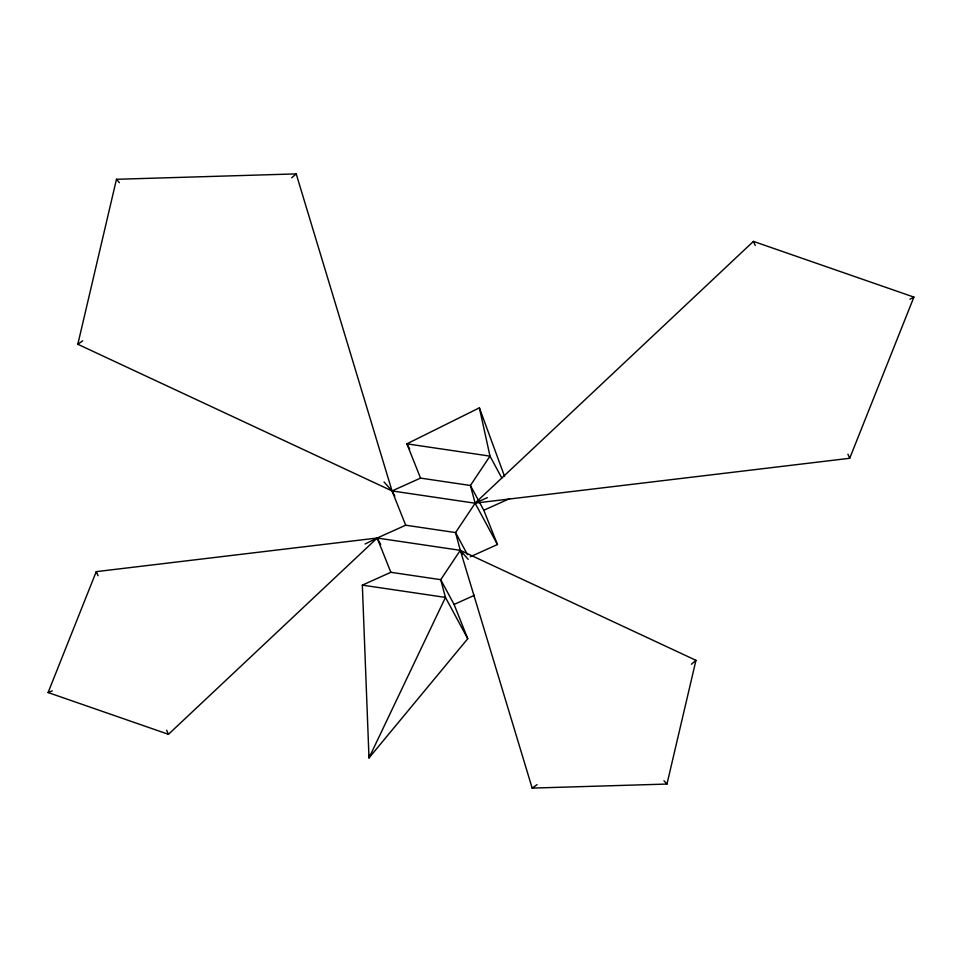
<?xml version="1.0" encoding="UTF-8"?>
<svg xmlns="http://www.w3.org/2000/svg" width="962" height="962" viewBox="0 0 962 962"><rect width="100%" height="100%" fill="white"/><g stroke="black" fill="none" stroke-linecap="round" stroke-linejoin="round"><path stroke-width="1.44" d="M369.348 755.002L368.999 757.948L467.748 638.72L454.088 604.449L440.716 579.677L390.849 572.294L362.337 585.124L368.999 757.948L445.454 597.414L440.716 579.677L460.293 550.324L455.555 532.575L475.144 503.222L470.406 485.485L489.995 456.132L479.389 407.84L406.878 443.843L420.538 478.102L470.406 485.485L483.79 510.257L497.45 544.528L470.298 556.745M497.45 544.528L475.144 503.222L392.039 490.933L77.826 344.264L116.474 179.293L296.2 173.894L392.039 490.933L405.687 525.204L455.555 532.575L467.532 554.749M468.217 559.367L460.293 550.324L532.166 788.106L666.967 784.054L695.959 660.329L460.293 550.324L377.188 538.035L96.248 571.644L48.1 692.544L168.446 734.319L377.188 538.035L405.687 525.204M849.711 458.285L913.9 297.102L753.426 241.39L475.12 503.114L849.711 458.285L847.919 454.196M291.702 177.778L296.2 173.894M691.413 664.249L695.959 660.329M77.826 344.264L82.72 340.825M532.166 788.106L537.061 784.667M909.956 299.23L913.9 297.102M365.067 544.011L377.188 538.035L380.663 544.48M384.042 481.998L392.039 490.933L420.538 478.102M483.79 510.257L509.583 498.653M454.088 604.449L474.458 595.286M475.12 503.114L487.433 497.619M48.1 692.544L52.237 690.872M362.337 585.124L445.454 597.414L467.748 638.72M663.948 780.747L666.967 784.054M116.474 179.293L119.384 182.684M501.839 478.078L489.995 456.132L406.878 443.843L409.668 449.001M460.293 550.324L462.385 554.196M392.039 490.933L394.817 496.103M753.426 241.39L755.266 245.49M96.248 571.644L98.088 575.745M166.654 730.206L168.446 734.319M377.188 538.035L390.849 572.294M479.389 407.84L504.581 476.43"/></g></svg>
